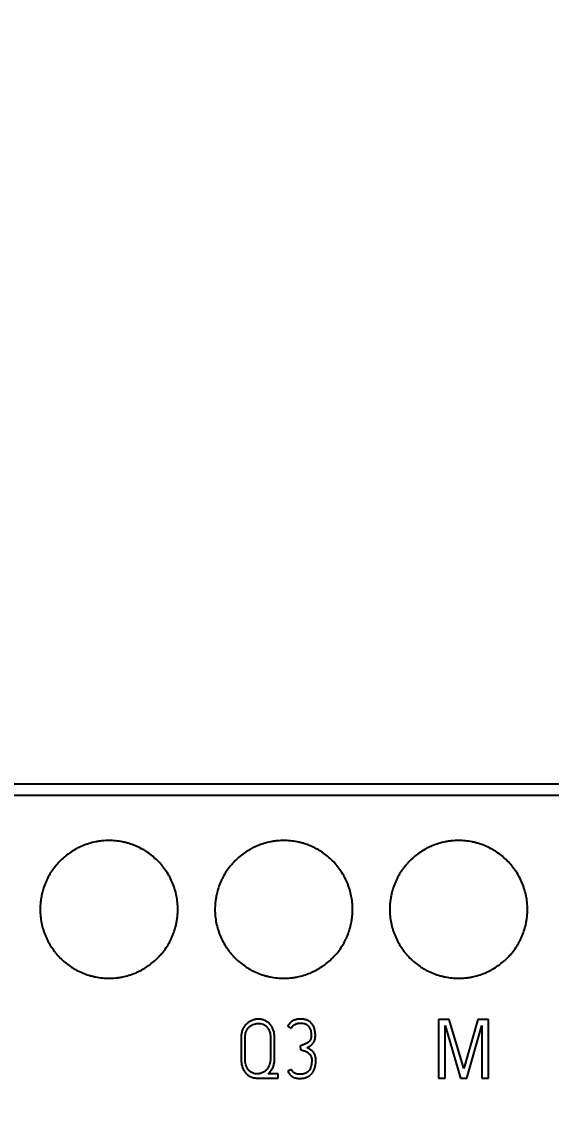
# Model space of a CAD drawing. Extents: x 0 to 420, y 0 to 297.
# Drawn here: x 121.28 to 136.68, y 156.11 to 187.46 of the extents above; entities that cross this region are included whole.
import ezdxf

# ---------------------------------------------------------------- set-up
doc = ezdxf.new("R2010")
doc.units = 0
doc.header["$LTSCALE"] = 23.1
for name, color, linetype in [('10000_FRONT', 7, 'CONTINUOUS'), ('10100_DIM_FRONT', 7, 'CONTINUOUS'), ('10500_FRONT_LABELING', 7, 'CONTINUOUS')]:
    doc.layers.add(name, color=color, linetype=linetype)
doc.styles.get("Standard").update_dxf_attribs({"font": 'txt', "width": 0.8})
doc.dimstyles.new('DIMSTYLE_1', dxfattribs={"dimtxt": 3.5, "dimasz": 3.5, "dimexe": 0.18, "dimexo": 0.0625, "dimgap": 0.09, "dimtad": 1, "dimtxsty": 'STANDARD', "dimcen": 0.09, "dimazin": 3, "dimtp": 0.05, "dimtm": 0.05, "dimtfac": 1, "dimtofl": 0, "dimtmove": 0, "dimatfit": 3, "dimtolj": 1})

# ---------------------------------------------------------------- blocks, each defined once
blk = doc.blocks.new('*D0')
at = {"layer": '10100_DIM_FRONT', "linetype": 'CONTINUOUS'}
for p, q in [((159.574, 187.462), (159.574, 124.671)), ((80.074, 147.013), (80.074, 124.671)), ((80.074, 126.671), (119.824, 126.671)), ((159.574, 126.671), (119.824, 126.671))]:
    blk.add_line(p, q, dxfattribs=at)
for points in [[(83.574, 127.171), (80.074, 126.671), (83.574, 126.171)], [(156.074, 126.171), (159.574, 126.671), (156.074, 127.171)]]:
    blk.add_solid(points, dxfattribs=at)
at = {"layer": '10100_DIM_FRONT', "linetype": 'CONTINUOUS', "width": 0.714286}
blk.add_text('79,5', height=3.5, dxfattribs=at).set_placement((115.994, 127.546))
blk = doc.blocks.new('*D1')
at = {"layer": '10100_DIM_FRONT', "linetype": 'CONTINUOUS'}
for p, q in [((88.074177, 187.462099), (88.074177, 132.024382)), ((159.574177, 147.949506), (159.574177, 132.024382)), ((88.074177, 134.024382), (123.824177, 134.024382)), ((159.574177, 134.024382), (123.824177, 134.024382))]:
    blk.add_line(p, q, dxfattribs=at)
for points in [[(91.574177, 134.524382), (88.074177, 134.024382), (91.574177, 133.524382)], [(156.074177, 133.524382), (159.574177, 134.024382), (156.074177, 134.524382)]]:
    blk.add_solid(points, dxfattribs=at)
at = {"layer": '10100_DIM_FRONT', "linetype": 'CONTINUOUS', "width": 0.660714}
blk.add_text('71,5', height=3.5, dxfattribs=at).set_placement((120.380361, 134.899382))

msp = doc.modelspace()

# ---------------------------------------------------------------- linework, layer by layer
at = {"layer": '10000_FRONT', "color": 7, "linetype": 'CONTINUOUS'}
for p, q in [((88.074, 165.316), (159.574, 165.316)), ((88.074, 164.983), (159.574, 164.983))]:
    msp.add_line(p, q, dxfattribs=at)
for points, knots in [([(125.824, 161.663), (125.824, 161.729), (125.821, 161.794), (125.808, 161.924), (125.799, 161.988), (125.773, 162.116), (125.758, 162.179), (125.729, 162.273), (125.719, 162.305), (125.697, 162.367), (125.685, 162.397), (125.647, 162.488), (125.591, 162.606), (125.525, 162.718), (125.47, 162.799), (125.452, 162.826), (125.413, 162.879), (125.392, 162.905), (125.33, 162.981), (125.286, 163.03), (125.147, 163.168), (125.047, 163.251), (124.91, 163.343), (124.882, 163.361), (124.826, 163.394), (124.797, 163.411), (124.711, 163.457), (124.652, 163.485), (124.531, 163.535), (124.47, 163.557), (124.376, 163.586), (124.344, 163.595), (124.28, 163.611), (124.248, 163.618), (124.151, 163.637), (124.022, 163.656), (123.891, 163.663), (123.761, 163.663), (123.695, 163.66), (123.597, 163.65), (123.564, 163.646), (123.499, 163.637), (123.466, 163.631), (123.37, 163.612), (123.307, 163.596), (123.182, 163.558), (123.12, 163.536), (123.03, 163.499), (123, 163.485), (122.955, 163.464), (122.94, 163.457), (122.91, 163.442), (122.837, 163.404), (122.767, 163.362), (122.605, 163.254), (122.504, 163.171), (122.387, 163.054), (122.364, 163.03), (122.32, 162.982), (122.299, 162.957), (122.237, 162.881), (122.198, 162.829), (122.125, 162.721), (122.092, 162.665), (122.045, 162.578), (122.031, 162.549), (122.002, 162.489), (121.989, 162.459), (121.951, 162.368), (121.908, 162.245), (121.876, 162.119), (121.857, 162.023), (121.851, 161.991), (121.841, 161.926), (121.837, 161.893), (121.827, 161.795), (121.824, 161.729), (121.824, 161.663)], [0, 0, 0, 0, 0.03125, 0.03125, 0.0625, 0.0625, 0.09375, 0.09375, 0.109375, 0.109375, 0.125, 0.125, 0.15625, 0.1875, 0.1875, 0.203125, 0.203125, 0.21875, 0.21875, 0.25, 0.25, 0.3125, 0.3125, 0.328125, 0.328125, 0.34375, 0.34375, 0.375, 0.375, 0.40625, 0.40625, 0.421875, 0.421875, 0.4375, 0.4375, 0.46875, 0.5, 0.5, 0.53125, 0.53125, 0.546875, 0.546875, 0.5625, 0.5625, 0.59375, 0.59375, 0.625, 0.625, 0.640625, 0.640625, 0.648438, 0.648438, 0.65625, 0.6875, 0.6875, 0.75, 0.75, 0.765625, 0.765625, 0.78125, 0.78125, 0.8125, 0.8125, 0.84375, 0.84375, 0.859375, 0.859375, 0.875, 0.875, 0.90625, 0.9375, 0.9375, 0.953125, 0.953125, 0.96875, 0.96875, 1, 1, 1, 1]), ([(130.904, 161.663), (130.904, 161.729), (130.901, 161.794), (130.888, 161.924), (130.879, 161.988), (130.853, 162.116), (130.838, 162.179), (130.809, 162.273), (130.799, 162.305), (130.777, 162.367), (130.765, 162.397), (130.727, 162.488), (130.671, 162.606), (130.605, 162.718), (130.55, 162.799), (130.532, 162.826), (130.493, 162.879), (130.472, 162.905), (130.41, 162.981), (130.366, 163.03), (130.227, 163.168), (130.127, 163.251), (129.99, 163.343), (129.962, 163.361), (129.906, 163.394), (129.877, 163.411), (129.791, 163.457), (129.732, 163.485), (129.611, 163.535), (129.55, 163.557), (129.456, 163.586), (129.424, 163.595), (129.36, 163.611), (129.328, 163.618), (129.231, 163.637), (129.102, 163.656), (128.971, 163.663), (128.841, 163.663), (128.775, 163.66), (128.677, 163.65), (128.644, 163.646), (128.579, 163.637), (128.546, 163.631), (128.45, 163.612), (128.387, 163.596), (128.262, 163.558), (128.2, 163.536), (128.11, 163.499), (128.08, 163.485), (128.035, 163.464), (128.02, 163.457), (127.99, 163.442), (127.917, 163.404), (127.847, 163.362), (127.685, 163.254), (127.584, 163.171), (127.467, 163.054), (127.444, 163.03), (127.4, 162.982), (127.379, 162.957), (127.317, 162.881), (127.278, 162.829), (127.205, 162.721), (127.172, 162.665), (127.125, 162.578), (127.111, 162.549), (127.082, 162.489), (127.069, 162.459), (127.031, 162.368), (126.988, 162.245), (126.956, 162.119), (126.937, 162.023), (126.931, 161.991), (126.921, 161.926), (126.917, 161.893), (126.907, 161.795), (126.904, 161.729), (126.904, 161.663)], [0, 0, 0, 0, 0.03125, 0.03125, 0.0625, 0.0625, 0.09375, 0.09375, 0.109375, 0.109375, 0.125, 0.125, 0.15625, 0.1875, 0.1875, 0.203125, 0.203125, 0.21875, 0.21875, 0.25, 0.25, 0.3125, 0.3125, 0.328125, 0.328125, 0.34375, 0.34375, 0.375, 0.375, 0.40625, 0.40625, 0.421875, 0.421875, 0.4375, 0.4375, 0.46875, 0.5, 0.5, 0.53125, 0.53125, 0.546875, 0.546875, 0.5625, 0.5625, 0.59375, 0.59375, 0.625, 0.625, 0.640625, 0.640625, 0.648438, 0.648438, 0.65625, 0.6875, 0.6875, 0.75, 0.75, 0.765625, 0.765625, 0.78125, 0.78125, 0.8125, 0.8125, 0.84375, 0.84375, 0.859375, 0.859375, 0.875, 0.875, 0.90625, 0.9375, 0.9375, 0.953125, 0.953125, 0.96875, 0.96875, 1, 1, 1, 1]), ([(135.984, 161.663), (135.984, 161.729), (135.981, 161.794), (135.968, 161.924), (135.959, 161.988), (135.933, 162.116), (135.918, 162.179), (135.889, 162.273), (135.879, 162.305), (135.857, 162.367), (135.845, 162.397), (135.807, 162.488), (135.751, 162.606), (135.685, 162.718), (135.63, 162.799), (135.612, 162.826), (135.573, 162.879), (135.552, 162.905), (135.49, 162.981), (135.446, 163.03), (135.307, 163.168), (135.207, 163.251), (135.07, 163.343), (135.042, 163.361), (134.986, 163.394), (134.957, 163.411), (134.871, 163.457), (134.812, 163.485), (134.691, 163.535), (134.63, 163.557), (134.536, 163.586), (134.504, 163.595), (134.44, 163.611), (134.408, 163.618), (134.311, 163.637), (134.182, 163.656), (134.051, 163.663), (133.921, 163.663), (133.855, 163.66), (133.757, 163.65), (133.724, 163.646), (133.659, 163.637), (133.626, 163.631), (133.53, 163.612), (133.467, 163.596), (133.342, 163.558), (133.28, 163.536), (133.19, 163.499), (133.16, 163.485), (133.115, 163.464), (133.1, 163.457), (133.07, 163.442), (132.997, 163.404), (132.927, 163.362), (132.765, 163.254), (132.664, 163.171), (132.547, 163.054), (132.524, 163.03), (132.48, 162.982), (132.459, 162.957), (132.397, 162.881), (132.358, 162.829), (132.285, 162.721), (132.252, 162.665), (132.205, 162.578), (132.191, 162.549), (132.162, 162.489), (132.149, 162.459), (132.111, 162.368), (132.068, 162.245), (132.036, 162.119), (132.017, 162.023), (132.011, 161.991), (132.001, 161.926), (131.997, 161.893), (131.987, 161.795), (131.984, 161.729), (131.984, 161.663)], [0, 0, 0, 0, 0.03125, 0.03125, 0.0625, 0.0625, 0.09375, 0.09375, 0.109375, 0.109375, 0.125, 0.125, 0.15625, 0.1875, 0.1875, 0.203125, 0.203125, 0.21875, 0.21875, 0.25, 0.25, 0.3125, 0.3125, 0.328125, 0.328125, 0.34375, 0.34375, 0.375, 0.375, 0.40625, 0.40625, 0.421875, 0.421875, 0.4375, 0.4375, 0.46875, 0.5, 0.5, 0.53125, 0.53125, 0.546875, 0.546875, 0.5625, 0.5625, 0.59375, 0.59375, 0.625, 0.625, 0.640625, 0.640625, 0.648438, 0.648438, 0.65625, 0.6875, 0.6875, 0.75, 0.75, 0.765625, 0.765625, 0.78125, 0.78125, 0.8125, 0.8125, 0.84375, 0.84375, 0.859375, 0.859375, 0.875, 0.875, 0.90625, 0.9375, 0.9375, 0.953125, 0.953125, 0.96875, 0.96875, 1, 1, 1, 1]), ([(121.824, 161.663), (121.824, 161.597), (121.827, 161.532), (121.84, 161.402), (121.85, 161.338), (121.875, 161.21), (121.891, 161.147), (121.919, 161.053), (121.93, 161.021), (121.952, 160.959), (121.964, 160.929), (122.001, 160.838), (122.057, 160.72), (122.124, 160.608), (122.178, 160.527), (122.197, 160.5), (122.236, 160.447), (122.256, 160.421), (122.319, 160.345), (122.363, 160.296), (122.501, 160.158), (122.601, 160.075), (122.724, 159.993), (122.738, 159.984), (122.766, 159.966), (122.78, 159.957), (122.822, 159.932), (122.851, 159.916), (122.938, 159.869), (122.997, 159.841), (123.117, 159.791), (123.178, 159.769), (123.272, 159.74), (123.304, 159.732), (123.368, 159.716), (123.4, 159.708), (123.497, 159.689), (123.627, 159.67), (123.757, 159.663), (123.888, 159.663), (123.953, 159.666), (124.052, 159.676), (124.084, 159.68), (124.15, 159.689), (124.182, 159.695), (124.278, 159.714), (124.342, 159.73), (124.466, 159.768), (124.528, 159.79), (124.619, 159.827), (124.649, 159.841), (124.694, 159.862), (124.708, 159.869), (124.738, 159.884), (124.811, 159.922), (124.881, 159.964), (125.044, 160.073), (125.145, 160.155), (125.262, 160.272), (125.284, 160.296), (125.328, 160.345), (125.35, 160.369), (125.412, 160.445), (125.451, 160.497), (125.523, 160.606), (125.557, 160.662), (125.603, 160.748), (125.618, 160.778), (125.646, 160.837), (125.659, 160.867), (125.697, 160.958), (125.741, 161.081), (125.773, 161.207), (125.792, 161.303), (125.797, 161.335), (125.807, 161.4), (125.811, 161.433), (125.821, 161.531), (125.824, 161.597), (125.824, 161.663)], [0, 0, 0, 0, 0.03125, 0.03125, 0.0625, 0.0625, 0.09375, 0.09375, 0.109375, 0.109375, 0.125, 0.125, 0.15625, 0.1875, 0.1875, 0.203125, 0.203125, 0.21875, 0.21875, 0.25, 0.25, 0.3125, 0.3125, 0.320312, 0.320312, 0.328125, 0.328125, 0.34375, 0.34375, 0.375, 0.375, 0.40625, 0.40625, 0.421875, 0.421875, 0.4375, 0.4375, 0.46875, 0.5, 0.5, 0.53125, 0.53125, 0.546875, 0.546875, 0.5625, 0.5625, 0.59375, 0.59375, 0.625, 0.625, 0.640625, 0.640625, 0.648438, 0.648438, 0.65625, 0.6875, 0.6875, 0.75, 0.75, 0.765625, 0.765625, 0.78125, 0.78125, 0.8125, 0.8125, 0.84375, 0.84375, 0.859375, 0.859375, 0.875, 0.875, 0.90625, 0.9375, 0.9375, 0.953125, 0.953125, 0.96875, 0.96875, 1, 1, 1, 1]), ([(126.904, 161.663), (126.904, 161.597), (126.907, 161.532), (126.92, 161.402), (126.93, 161.338), (126.955, 161.21), (126.971, 161.147), (126.999, 161.053), (127.01, 161.021), (127.032, 160.959), (127.044, 160.929), (127.081, 160.838), (127.137, 160.72), (127.204, 160.608), (127.258, 160.527), (127.277, 160.5), (127.316, 160.447), (127.336, 160.421), (127.399, 160.345), (127.443, 160.296), (127.581, 160.158), (127.681, 160.075), (127.804, 159.993), (127.818, 159.984), (127.846, 159.966), (127.86, 159.957), (127.902, 159.932), (127.931, 159.916), (128.018, 159.869), (128.077, 159.841), (128.197, 159.791), (128.258, 159.769), (128.352, 159.74), (128.384, 159.732), (128.448, 159.716), (128.48, 159.708), (128.577, 159.689), (128.707, 159.67), (128.837, 159.663), (128.968, 159.663), (129.033, 159.666), (129.132, 159.676), (129.164, 159.68), (129.23, 159.689), (129.262, 159.695), (129.358, 159.714), (129.422, 159.73), (129.546, 159.768), (129.608, 159.79), (129.699, 159.827), (129.729, 159.841), (129.774, 159.862), (129.788, 159.869), (129.818, 159.884), (129.891, 159.922), (129.961, 159.964), (130.124, 160.073), (130.225, 160.155), (130.342, 160.272), (130.364, 160.296), (130.408, 160.345), (130.43, 160.369), (130.492, 160.445), (130.531, 160.497), (130.603, 160.606), (130.637, 160.662), (130.683, 160.748), (130.698, 160.778), (130.726, 160.837), (130.739, 160.867), (130.777, 160.958), (130.821, 161.081), (130.853, 161.207), (130.872, 161.303), (130.877, 161.335), (130.887, 161.4), (130.891, 161.433), (130.901, 161.531), (130.904, 161.597), (130.904, 161.663)], [0, 0, 0, 0, 0.03125, 0.03125, 0.0625, 0.0625, 0.09375, 0.09375, 0.109375, 0.109375, 0.125, 0.125, 0.15625, 0.1875, 0.1875, 0.203125, 0.203125, 0.21875, 0.21875, 0.25, 0.25, 0.3125, 0.3125, 0.320312, 0.320312, 0.328125, 0.328125, 0.34375, 0.34375, 0.375, 0.375, 0.40625, 0.40625, 0.421875, 0.421875, 0.4375, 0.4375, 0.46875, 0.5, 0.5, 0.53125, 0.53125, 0.546875, 0.546875, 0.5625, 0.5625, 0.59375, 0.59375, 0.625, 0.625, 0.640625, 0.640625, 0.648438, 0.648438, 0.65625, 0.6875, 0.6875, 0.75, 0.75, 0.765625, 0.765625, 0.78125, 0.78125, 0.8125, 0.8125, 0.84375, 0.84375, 0.859375, 0.859375, 0.875, 0.875, 0.90625, 0.9375, 0.9375, 0.953125, 0.953125, 0.96875, 0.96875, 1, 1, 1, 1]), ([(131.984, 161.663), (131.984, 161.597), (131.987, 161.532), (132, 161.402), (132.01, 161.338), (132.035, 161.21), (132.051, 161.147), (132.079, 161.053), (132.09, 161.021), (132.112, 160.959), (132.124, 160.929), (132.161, 160.838), (132.217, 160.72), (132.284, 160.608), (132.338, 160.527), (132.357, 160.5), (132.396, 160.447), (132.416, 160.421), (132.479, 160.345), (132.523, 160.296), (132.661, 160.158), (132.761, 160.075), (132.884, 159.993), (132.898, 159.984), (132.926, 159.966), (132.94, 159.957), (132.982, 159.932), (133.011, 159.916), (133.098, 159.869), (133.157, 159.841), (133.277, 159.791), (133.338, 159.769), (133.432, 159.74), (133.464, 159.732), (133.528, 159.716), (133.56, 159.708), (133.657, 159.689), (133.787, 159.67), (133.917, 159.663), (134.048, 159.663), (134.113, 159.666), (134.212, 159.676), (134.244, 159.68), (134.31, 159.689), (134.342, 159.695), (134.438, 159.714), (134.502, 159.73), (134.626, 159.768), (134.688, 159.79), (134.779, 159.827), (134.809, 159.841), (134.854, 159.862), (134.868, 159.869), (134.898, 159.884), (134.971, 159.922), (135.041, 159.964), (135.204, 160.073), (135.305, 160.155), (135.422, 160.272), (135.444, 160.296), (135.488, 160.345), (135.51, 160.369), (135.572, 160.445), (135.611, 160.497), (135.683, 160.606), (135.717, 160.662), (135.763, 160.748), (135.778, 160.778), (135.806, 160.837), (135.819, 160.867), (135.857, 160.958), (135.901, 161.081), (135.933, 161.207), (135.952, 161.303), (135.957, 161.335), (135.967, 161.4), (135.971, 161.433), (135.981, 161.531), (135.984, 161.597), (135.984, 161.663)], [0, 0, 0, 0, 0.03125, 0.03125, 0.0625, 0.0625, 0.09375, 0.09375, 0.109375, 0.109375, 0.125, 0.125, 0.15625, 0.1875, 0.1875, 0.203125, 0.203125, 0.21875, 0.21875, 0.25, 0.25, 0.3125, 0.3125, 0.320312, 0.320312, 0.328125, 0.328125, 0.34375, 0.34375, 0.375, 0.375, 0.40625, 0.40625, 0.421875, 0.421875, 0.4375, 0.4375, 0.46875, 0.5, 0.5, 0.53125, 0.53125, 0.546875, 0.546875, 0.5625, 0.5625, 0.59375, 0.59375, 0.625, 0.625, 0.640625, 0.640625, 0.648438, 0.648438, 0.65625, 0.6875, 0.6875, 0.75, 0.75, 0.765625, 0.765625, 0.78125, 0.78125, 0.8125, 0.8125, 0.84375, 0.84375, 0.859375, 0.859375, 0.875, 0.875, 0.90625, 0.9375, 0.9375, 0.953125, 0.953125, 0.96875, 0.96875, 1, 1, 1, 1])]:
    msp.add_open_spline(points, degree=3, knots=knots, dxfattribs=at)
at = {"layer": '10500_FRONT_LABELING', "color": 7, "linetype": 'CONTINUOUS'}
for p, q in [((133.404, 158.463), (133.404, 156.763)), ((133.706, 158.463), (133.404, 158.463)), ((134.133, 157.04), (133.706, 158.463)), ((134.546, 158.463), (134.133, 157.04)), ((134.848, 158.463), (134.546, 158.463)), ((134.848, 156.763), (134.848, 158.463)), ((129.018, 158.265), (129.126, 158.211)), ((133.59, 156.763), (133.59, 158.285)), ((133.59, 158.285), (134.038, 156.763)), ((134.225, 156.763), (134.662, 158.287)), ((134.662, 158.287), (134.662, 156.763)), ((127.664, 157.949), (127.664, 157.305)), ((127.782, 157.305), (127.782, 157.949)), ((128.515, 157.949), (128.515, 157.32)), ((128.636, 157.32), (128.636, 157.949)), ((129.378, 157.699), (129.385, 157.581)), ((128.126, 156.763), (128.739, 156.763)), ((128.739, 156.883), (128.447, 156.883)), ((128.739, 156.763), (128.739, 156.883)), ((129.126, 157.015), (129.018, 156.966)), ((133.404, 156.763), (133.59, 156.763)), ((134.038, 156.763), (134.225, 156.763)), ((134.662, 156.763), (134.848, 156.763))]:
    msp.add_line(p, q, dxfattribs=at)
for points, knots in [([(128.636, 157.949), (128.636, 158.016), (128.627, 158.081), (128.602, 158.16), (128.596, 158.176), (128.583, 158.207), (128.575, 158.222), (128.559, 158.251), (128.551, 158.265), (128.537, 158.286), (128.532, 158.292), (128.522, 158.306), (128.516, 158.312), (128.489, 158.344), (128.465, 158.366), (128.425, 158.396), (128.411, 158.405), (128.381, 158.422), (128.366, 158.429), (128.321, 158.449), (128.289, 158.459), (128.239, 158.468), (128.223, 158.47), (128.189, 158.472), (128.173, 158.473), (128.139, 158.472), (128.122, 158.471), (128.089, 158.467), (128.073, 158.464), (128.024, 158.453), (127.992, 158.442), (127.946, 158.422), (127.931, 158.415), (127.902, 158.398), (127.888, 158.389), (127.861, 158.37), (127.848, 158.36), (127.829, 158.344), (127.823, 158.338), (127.811, 158.326), (127.805, 158.32), (127.776, 158.29), (127.757, 158.263), (127.731, 158.221), (127.723, 158.206), (127.708, 158.176), (127.702, 158.161), (127.69, 158.129), (127.685, 158.114), (127.677, 158.082), (127.674, 158.065), (127.669, 158.032), (127.667, 158.016), (127.665, 157.983), (127.664, 157.966), (127.664, 157.949)], [0, 0, 0, 0, 0.125, 0.125, 0.15625, 0.15625, 0.1875, 0.1875, 0.21875, 0.21875, 0.234375, 0.234375, 0.25, 0.25, 0.3125, 0.3125, 0.34375, 0.34375, 0.375, 0.375, 0.4375, 0.4375, 0.46875, 0.46875, 0.5, 0.5, 0.53125, 0.53125, 0.5625, 0.5625, 0.625, 0.625, 0.65625, 0.65625, 0.6875, 0.6875, 0.71875, 0.71875, 0.734375, 0.734375, 0.75, 0.75, 0.8125, 0.8125, 0.84375, 0.84375, 0.875, 0.875, 0.90625, 0.90625, 0.9375, 0.9375, 0.96875, 0.96875, 1, 1, 1, 1]), ([(127.782, 157.949), (127.782, 157.975), (127.784, 158), (127.791, 158.05), (127.797, 158.074), (127.81, 158.111), (127.814, 158.122), (127.825, 158.146), (127.831, 158.157), (127.844, 158.179), (127.851, 158.189), (127.866, 158.21), (127.874, 158.22), (127.9, 158.248), (127.919, 158.265), (127.95, 158.288), (127.96, 158.294), (127.983, 158.307), (127.994, 158.313), (128.029, 158.328), (128.053, 158.336), (128.091, 158.345), (128.104, 158.347), (128.129, 158.351), (128.142, 158.352), (128.167, 158.352), (128.18, 158.352), (128.205, 158.351), (128.218, 158.349), (128.256, 158.342), (128.28, 158.335), (128.315, 158.32), (128.326, 158.315), (128.349, 158.302), (128.359, 158.295), (128.39, 158.272), (128.408, 158.254), (128.441, 158.215), (128.455, 158.193), (128.472, 158.159), (128.478, 158.148), (128.487, 158.124), (128.491, 158.112), (128.502, 158.075), (128.507, 158.051), (128.514, 158), (128.515, 157.975), (128.515, 157.949)], [0, 0, 0, 0, 0.0625, 0.0625, 0.125, 0.125, 0.15625, 0.15625, 0.1875, 0.1875, 0.21875, 0.21875, 0.25, 0.25, 0.3125, 0.3125, 0.34375, 0.34375, 0.375, 0.375, 0.4375, 0.4375, 0.46875, 0.46875, 0.5, 0.5, 0.53125, 0.53125, 0.5625, 0.5625, 0.625, 0.625, 0.65625, 0.65625, 0.6875, 0.6875, 0.75, 0.75, 0.8125, 0.8125, 0.84375, 0.84375, 0.875, 0.875, 0.9375, 0.9375, 1, 1, 1, 1]), ([(129.581, 157.645), (129.596, 157.653), (129.611, 157.661), (129.641, 157.678), (129.655, 157.686), (129.677, 157.7), (129.684, 157.705), (129.697, 157.715), (129.704, 157.721), (129.716, 157.732), (129.723, 157.738), (129.735, 157.75), (129.741, 157.757), (129.757, 157.776), (129.767, 157.79), (129.78, 157.812), (129.784, 157.82), (129.792, 157.835), (129.795, 157.843), (129.805, 157.867), (129.81, 157.884), (129.817, 157.917), (129.819, 157.934), (129.821, 157.969), (129.822, 157.986), (129.822, 158.02), (129.821, 158.037), (129.818, 158.088), (129.813, 158.122), (129.802, 158.172), (129.798, 158.189), (129.787, 158.221), (129.775, 158.253), (129.759, 158.284), (129.741, 158.314), (129.731, 158.328), (129.71, 158.354), (129.698, 158.366), (129.679, 158.384), (129.673, 158.389), (129.659, 158.4), (129.652, 158.405), (129.616, 158.429), (129.585, 158.444), (129.544, 158.457), (129.536, 158.46), (129.519, 158.464), (129.494, 158.47), (129.451, 158.475), (129.417, 158.477), (129.383, 158.477), (129.365, 158.477), (129.314, 158.473), (129.28, 158.468), (129.239, 158.456), (129.231, 158.453), (129.215, 158.447), (129.207, 158.444), (129.183, 158.434), (129.153, 158.418), (129.125, 158.398), (129.105, 158.381), (129.098, 158.375), (129.086, 158.364), (129.08, 158.357), (129.062, 158.338), (129.052, 158.325), (129.038, 158.303), (129.033, 158.296), (129.025, 158.281), (129.021, 158.273), (129.018, 158.265)], [0, 0, 0, 0, 0.03125, 0.03125, 0.0625, 0.0625, 0.078125, 0.078125, 0.09375, 0.09375, 0.109375, 0.109375, 0.125, 0.125, 0.15625, 0.15625, 0.171875, 0.171875, 0.1875, 0.1875, 0.21875, 0.21875, 0.25, 0.25, 0.28125, 0.28125, 0.3125, 0.3125, 0.375, 0.375, 0.40625, 0.40625, 0.4375, 0.46875, 0.46875, 0.5, 0.5, 0.53125, 0.53125, 0.546875, 0.546875, 0.5625, 0.5625, 0.625, 0.625, 0.640625, 0.640625, 0.65625, 0.6875, 0.71875, 0.71875, 0.75, 0.75, 0.8125, 0.8125, 0.828125, 0.828125, 0.84375, 0.84375, 0.875, 0.90625, 0.90625, 0.921875, 0.921875, 0.9375, 0.9375, 0.96875, 0.96875, 0.984375, 0.984375, 1, 1, 1, 1]), ([(129.126, 158.211), (129.132, 158.223), (129.139, 158.236), (129.155, 158.259), (129.164, 158.269), (129.183, 158.29), (129.194, 158.299), (129.217, 158.316), (129.229, 158.323), (129.254, 158.335), (129.267, 158.34), (129.294, 158.348), (129.308, 158.351), (129.336, 158.356), (129.35, 158.357), (129.378, 158.359), (129.392, 158.36), (129.435, 158.359), (129.462, 158.356), (129.497, 158.347), (129.504, 158.346), (129.517, 158.341), (129.524, 158.339), (129.543, 158.331), (129.556, 158.325), (129.574, 158.313), (129.58, 158.309), (129.591, 158.3), (129.596, 158.296), (129.612, 158.281), (129.621, 158.271), (129.634, 158.254), (129.638, 158.248), (129.646, 158.237), (129.657, 158.219), (129.666, 158.2), (129.677, 158.174), (129.681, 158.16), (129.689, 158.133), (129.692, 158.119), (129.699, 158.078), (129.701, 158.05), (129.702, 158.008), (129.702, 157.994), (129.7, 157.966), (129.699, 157.952), (129.695, 157.924), (129.691, 157.91), (129.681, 157.884), (129.675, 157.871), (129.664, 157.853), (129.66, 157.848), (129.651, 157.836), (129.647, 157.831), (129.633, 157.815), (129.623, 157.805), (129.6, 157.788), (129.589, 157.78), (129.565, 157.765), (129.552, 157.759), (129.527, 157.747), (129.513, 157.742), (129.487, 157.732), (129.473, 157.728), (129.433, 157.715), (129.406, 157.707), (129.378, 157.699)], [0, 0, 0, 0, 0.03125, 0.03125, 0.0625, 0.0625, 0.09375, 0.09375, 0.125, 0.125, 0.15625, 0.15625, 0.1875, 0.1875, 0.21875, 0.21875, 0.25, 0.25, 0.3125, 0.3125, 0.328125, 0.328125, 0.34375, 0.34375, 0.375, 0.375, 0.390625, 0.390625, 0.40625, 0.40625, 0.4375, 0.4375, 0.453125, 0.453125, 0.46875, 0.5, 0.5, 0.53125, 0.53125, 0.5625, 0.5625, 0.625, 0.625, 0.65625, 0.65625, 0.6875, 0.6875, 0.71875, 0.71875, 0.75, 0.75, 0.765625, 0.765625, 0.78125, 0.78125, 0.8125, 0.8125, 0.84375, 0.84375, 0.875, 0.875, 0.90625, 0.90625, 0.9375, 0.9375, 1, 1, 1, 1]), ([(129.018, 156.966), (129.025, 156.949), (129.033, 156.934), (129.051, 156.903), (129.06, 156.888), (129.077, 156.867), (129.083, 156.86), (129.095, 156.847), (129.102, 156.841), (129.122, 156.824), (129.137, 156.813), (129.16, 156.8), (129.167, 156.796), (129.184, 156.788), (129.192, 156.784), (129.217, 156.774), (129.234, 156.768), (129.268, 156.76), (129.286, 156.757), (129.313, 156.754), (129.322, 156.753), (129.34, 156.752), (129.349, 156.752), (129.393, 156.751), (129.429, 156.752), (129.482, 156.76), (129.499, 156.763), (129.534, 156.772), (129.551, 156.778), (129.585, 156.791), (129.601, 156.798), (129.625, 156.811), (129.632, 156.816), (129.647, 156.826), (129.655, 156.831), (129.691, 156.859), (129.716, 156.884), (129.742, 156.921), (129.747, 156.928), (129.757, 156.943), (129.771, 156.966), (129.782, 156.991), (129.796, 157.024), (129.802, 157.041), (129.812, 157.075), (129.816, 157.093), (129.827, 157.145), (129.832, 157.18), (129.835, 157.234), (129.836, 157.252), (129.836, 157.288), (129.835, 157.306), (129.833, 157.341), (129.83, 157.359), (129.824, 157.385), (129.822, 157.394), (129.817, 157.411), (129.814, 157.42), (129.805, 157.445), (129.797, 157.461), (129.783, 157.484), (129.778, 157.492), (129.768, 157.507), (129.762, 157.514), (129.745, 157.534), (129.732, 157.547), (129.705, 157.57), (129.69, 157.581), (129.66, 157.6), (129.644, 157.61), (129.613, 157.628), (129.597, 157.637), (129.581, 157.645)], [0, 0, 0, 0, 0.03125, 0.03125, 0.0625, 0.0625, 0.078125, 0.078125, 0.09375, 0.09375, 0.125, 0.125, 0.140625, 0.140625, 0.15625, 0.15625, 0.1875, 0.1875, 0.21875, 0.21875, 0.234375, 0.234375, 0.25, 0.25, 0.3125, 0.3125, 0.34375, 0.34375, 0.375, 0.375, 0.40625, 0.40625, 0.421875, 0.421875, 0.4375, 0.4375, 0.5, 0.5, 0.515625, 0.515625, 0.53125, 0.5625, 0.5625, 0.59375, 0.59375, 0.625, 0.625, 0.6875, 0.6875, 0.71875, 0.71875, 0.75, 0.75, 0.78125, 0.78125, 0.796875, 0.796875, 0.8125, 0.8125, 0.84375, 0.84375, 0.859375, 0.859375, 0.875, 0.875, 0.90625, 0.90625, 0.9375, 0.9375, 0.96875, 0.96875, 1, 1, 1, 1]), ([(129.385, 157.581), (129.414, 157.576), (129.443, 157.57), (129.499, 157.554), (129.526, 157.545), (129.566, 157.525), (129.579, 157.518), (129.603, 157.502), (129.615, 157.493), (129.638, 157.474), (129.648, 157.464), (129.667, 157.441), (129.675, 157.429), (129.686, 157.41), (129.69, 157.404), (129.696, 157.39), (129.699, 157.383), (129.706, 157.362), (129.71, 157.348), (129.714, 157.319), (129.715, 157.305), (129.716, 157.275), (129.716, 157.26), (129.713, 157.217), (129.71, 157.188), (129.703, 157.145), (129.7, 157.13), (129.693, 157.102), (129.689, 157.088), (129.675, 157.046), (129.663, 157.019), (129.638, 156.982), (129.629, 156.97), (129.609, 156.949), (129.598, 156.939), (129.58, 156.926), (129.574, 156.922), (129.561, 156.914), (129.555, 156.91), (129.535, 156.901), (129.521, 156.895), (129.5, 156.888), (129.493, 156.886), (129.479, 156.882), (129.457, 156.878), (129.421, 156.873), (129.391, 156.872), (129.362, 156.872), (129.347, 156.872), (129.318, 156.874), (129.303, 156.876), (129.274, 156.882), (129.26, 156.886), (129.232, 156.897), (129.219, 156.904), (129.201, 156.916), (129.195, 156.921), (129.184, 156.93), (129.178, 156.936), (129.168, 156.946), (129.164, 156.952), (129.155, 156.964), (129.151, 156.97), (129.139, 156.989), (129.132, 157.002), (129.126, 157.015)], [0, 0, 0, 0, 0.0625, 0.0625, 0.125, 0.125, 0.15625, 0.15625, 0.1875, 0.1875, 0.21875, 0.21875, 0.25, 0.25, 0.265625, 0.265625, 0.28125, 0.28125, 0.3125, 0.3125, 0.34375, 0.34375, 0.375, 0.375, 0.4375, 0.4375, 0.46875, 0.46875, 0.5, 0.5, 0.5625, 0.5625, 0.59375, 0.59375, 0.625, 0.625, 0.640625, 0.640625, 0.65625, 0.65625, 0.6875, 0.6875, 0.703125, 0.703125, 0.71875, 0.75, 0.78125, 0.78125, 0.8125, 0.8125, 0.84375, 0.84375, 0.875, 0.875, 0.90625, 0.90625, 0.921875, 0.921875, 0.9375, 0.9375, 0.953125, 0.953125, 0.96875, 0.96875, 1, 1, 1, 1]), ([(127.664, 157.305), (127.664, 157.239), (127.672, 157.173), (127.696, 157.093), (127.701, 157.077), (127.713, 157.046), (127.719, 157.031), (127.734, 157.001), (127.742, 156.986), (127.755, 156.965), (127.759, 156.958), (127.769, 156.944), (127.774, 156.937), (127.799, 156.904), (127.822, 156.88), (127.86, 156.848), (127.874, 156.838), (127.902, 156.82), (127.931, 156.804), (127.962, 156.791), (127.994, 156.781), (128.01, 156.776), (128.059, 156.766), (128.093, 156.763), (128.126, 156.763)], [0, 0, 0, 0, 0.25, 0.25, 0.3125, 0.3125, 0.375, 0.375, 0.4375, 0.4375, 0.46875, 0.46875, 0.5, 0.5, 0.625, 0.625, 0.6875, 0.6875, 0.75, 0.8125, 0.8125, 0.875, 0.875, 1, 1, 1, 1]), ([(128.515, 157.32), (128.515, 157.293), (128.514, 157.267), (128.508, 157.228), (128.506, 157.215), (128.5, 157.189), (128.497, 157.177), (128.485, 157.139), (128.475, 157.114), (128.456, 157.08), (128.45, 157.068), (128.435, 157.046), (128.428, 157.035), (128.403, 157.004), (128.384, 156.986), (128.354, 156.961), (128.343, 156.953), (128.321, 156.938), (128.31, 156.932), (128.274, 156.914), (128.25, 156.904), (128.212, 156.893), (128.199, 156.89), (128.173, 156.886), (128.159, 156.885), (128.133, 156.883), (128.12, 156.883), (128.1, 156.884), (128.094, 156.885), (128.081, 156.886), (128.074, 156.887), (128.041, 156.892), (128.016, 156.9), (127.98, 156.915), (127.968, 156.922), (127.945, 156.935), (127.924, 156.951), (127.904, 156.968), (127.886, 156.987), (127.877, 156.997), (127.853, 157.028), (127.839, 157.051), (127.822, 157.087), (127.817, 157.099), (127.808, 157.124), (127.804, 157.136), (127.794, 157.174), (127.789, 157.2), (127.783, 157.253), (127.782, 157.279), (127.782, 157.305)], [0, 0, 0, 0, 0.0625, 0.0625, 0.09375, 0.09375, 0.125, 0.125, 0.1875, 0.1875, 0.21875, 0.21875, 0.25, 0.25, 0.3125, 0.3125, 0.34375, 0.34375, 0.375, 0.375, 0.4375, 0.4375, 0.46875, 0.46875, 0.5, 0.5, 0.53125, 0.53125, 0.546875, 0.546875, 0.5625, 0.5625, 0.625, 0.625, 0.65625, 0.65625, 0.6875, 0.71875, 0.71875, 0.75, 0.75, 0.8125, 0.8125, 0.84375, 0.84375, 0.875, 0.875, 0.9375, 0.9375, 1, 1, 1, 1]), ([(128.447, 156.883), (128.463, 156.897), (128.478, 156.911), (128.505, 156.941), (128.518, 156.956), (128.536, 156.981), (128.542, 156.99), (128.553, 157.007), (128.558, 157.016), (128.574, 157.043), (128.583, 157.061), (128.599, 157.098), (128.606, 157.117), (128.617, 157.157), (128.622, 157.177), (128.633, 157.238), (128.636, 157.278), (128.636, 157.32)], [0, 0, 0, 0, 0.125, 0.125, 0.25, 0.25, 0.3125, 0.3125, 0.375, 0.375, 0.5, 0.5, 0.625, 0.625, 0.75, 0.75, 1, 1, 1, 1])]:
    msp.add_open_spline(points, degree=3, knots=knots, dxfattribs=at)

# ---------------------------------------------------------------- dimensions: what is measured, and where the dimension line sits
at = {"layer": '10100_DIM_FRONT', "linetype": 'CONTINUOUS'}
for base, p1, p2, text, picture, middle in [((159.574, 126.671), (80.074, 147.013), (159.574, 187.462), '79,5', '*D0', (120.994, 129.296)), ((159.574, 134.024), (88.074, 187.462), (159.574, 147.95), '71,5', '*D1', (125.005, 136.649))]:
    dim = msp.add_linear_dim(base=base, p1=p1, p2=p2, text=text, dimstyle='DIMSTYLE_1', dxfattribs=at)
    dim.commit()
    dim.dimension.update_dxf_attribs({"geometry": picture, "text_midpoint": middle, "dimtype": 160})

doc.saveas('drawing.dxf')
